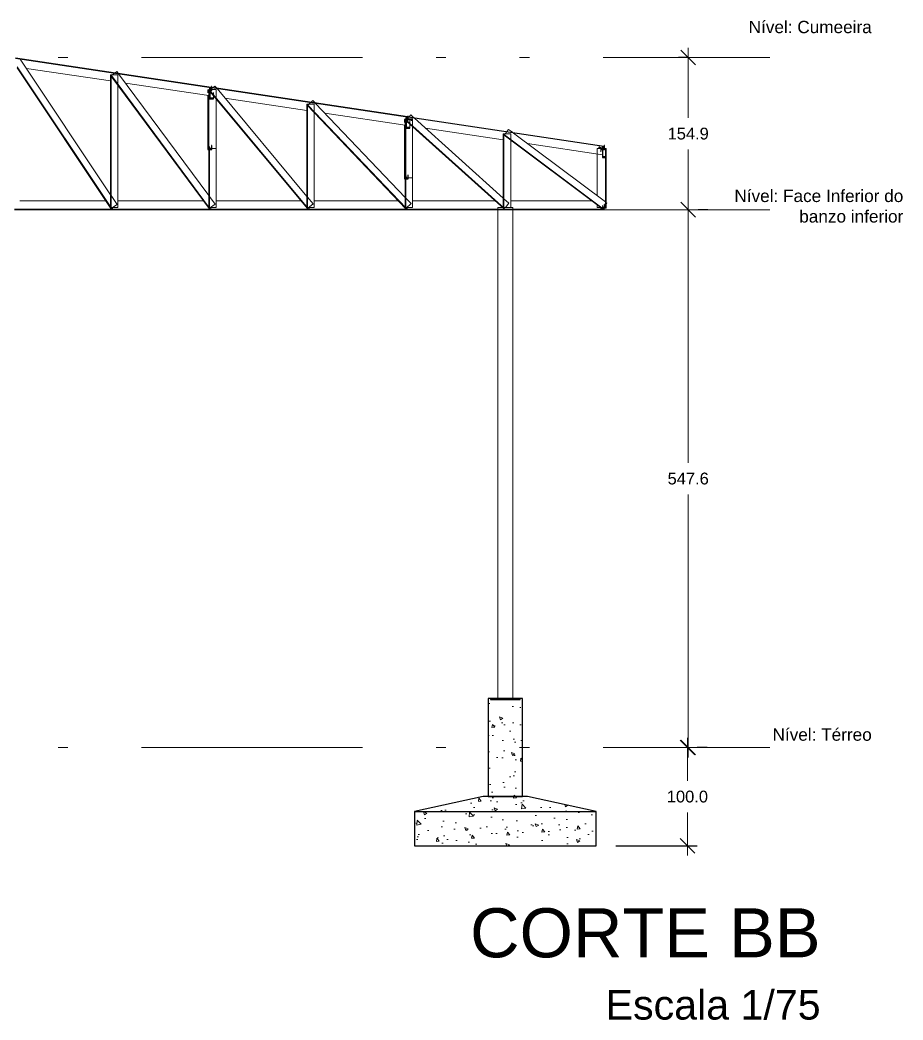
# Model space of a CAD drawing. Header units: inches. Extents: x -37 to 842, y -205 to 94.
# Drawn here: x 56.25 to 65.25, y -151.71 to -141.53 of the extents above; entities that cross this region are included whole.
import ezdxf

# ---------------------------------------------------------------- set-up
doc = ezdxf.new("R2010")
doc.units = ezdxf.units.IN
doc.header["$MEASUREMENT"] = 0
doc.linetypes.add('CYPE_RAYAPUNTOPUNTO', pattern=[0.45, 0.225, -0.075, 0, -0.075, 0, -0.075])
doc.linetypes.add('DASHED', pattern=[0.75, 0.5, -0.25])
for name, color, linetype, lineweight in [('CORTE_TITULO_DA_TABELA_DE_DETALHE', 51, 'Continuous', 15), ('COTA_COTAS', 2, 'Continuous', 0), ('COTA_FORMAS', 11, 'CYPE_RAYAPUNTOPUNTO', 0), ('VISTAS DE CORTES', 7, 'Continuous', 0)]:
    doc.layers.add(name, color=color, linetype=linetype, lineweight=lineweight)
doc.styles.add('Arial', font='arial.ttf')
doc.styles.get("Standard").update_dxf_attribs({"font": 'arial.ttf'})
doc.dimstyles.new('UM_50.000000', dxfattribs={"dimtxt": 0.2, "dimasz": 0.15, "dimexe": 0.1, "dimexo": 0.2, "dimgap": 0.1, "dimtad": 1, "dimtih": 1, "dimtoh": 1, "dimdec": 1, "dimlfac": 50, "dimzin": 0, "dimdsep": 46, "dimtxsty": 'Standard', "dimblk": 'OBLIQUE', "dimcen": 0.09, "dimdle": 0.1, "dimclrd": 256, "dimadec": 1, "dimazin": 2, "dimtfac": 1, "dimtdec": 1, "dimtofl": 0, "dimtmove": 0, "dimatfit": 3, "dimfxl": 1, "dimtolj": 1, "dimlwd": -1, "dimarcsym": 0})
pattern_1 = [(50, (-164.16544, -5.02273), (0.3586301, -0.03137607), [0.0375, -0.4125]), (355, (-164.16544, -5.02273), (-0.0693757, 0.3760961), [0.03, -0.33]), (100.45144, (-164.13555, -5.02534), (0.2892544, 0.34472), [0.0318701, -0.35057106]), (46.1842, (-164.16544, -4.92273), (0.5336207, -0.0827596), [0.05625, -0.61875]), (96.63564, (-164.12097, -4.9296), (0.467331, 0.4870593), [0.0478052, -0.5258569]), (351.18416, (-164.16544, -4.9227), (0.467331, 0.4870593), [0.045, -0.495]), (21, (-164.11544, -4.94773), (0.2984535, -0.20130945), [0.0375, -0.4125]), (326, (-164.11544, -4.94773), (0.1216577, 0.362575), [0.03, -0.33]), (71.45144, (-164.09057, -4.9645), (0.4201112, 0.1612656), [0.0318701, -0.35057106]), (37.5, (-164.16544, -5.02273), (0.00607993, 0.16644693), [0, -0.326, 0, -0.335, 0, -0.33125]), (7.5, (-164.16544, -5.02273), (0.13153477, 0.19720586), [0, -0.191, 0, -0.3185, 0, -0.12625]), (327.5, (-164.27694, -5.02273), (0.26691122, -0.01127744), [0, -0.125, 0, -0.39, 0, -0.5175]), (317.5, (-164.32694, -5.02273), (0.2915931, 0.0500525), [0, -0.1625, 0, -0.259, 0, -0.3675])]

# ---------------------------------------------------------------- blocks, each defined once
blk = doc.blocks.new('_OBLIQUE')
at = {"color": 0, "linetype": 'ByBlock', "lineweight": -2}
blk.add_line((-0.5, -0.5), (0.5, 0.5), dxfattribs=at)
blk = doc.blocks.new('*D75')
at = {"layer": 'COTA_COTAS', "transparency": 16777216}
for p, q in [((63.05, -148.837), (63.05, -149.276)), ((63.05, -150.037), (63.05, -149.598))]:
    blk.add_line(p, q, dxfattribs=at)
at = {"layer": 'COTA_COTAS', "color": 0, "lineweight": -2, "transparency": 16777216}
for p, q in [((63.25, -148.937), (63.15, -148.937)), ((62.321, -149.937), (63.15, -149.937))]:
    blk.add_line(p, q, dxfattribs=at)
at = {"layer": 'Defpoints', "color": 0, "transparency": 16777216}
for p in [(63.05, -148.937), (63.05, -148.937), (62.121, -149.937)]:
    blk.add_point(p, dxfattribs=at)
at = {"layer": 'COTA_COTAS', "transparency": 16777216, "xscale": 0.15, "yscale": 0.15, "zscale": 0.15}
for p, rotation in [((63.05, -148.937), 90), ((63.05, -149.937), 270)]:
    blk.add_blockref('_OBLIQUE', p, dxfattribs=dict(at, rotation=rotation))
at = {"layer": 'COTA_COTAS', "color": 0, "transparency": 16777216, "insert": (63.05, -149.437), "char_height": 0.12, "attachment_point": 5}
blk.add_mtext('\\A1;100.0', dxfattribs=at)
blk = doc.blocks.new('*D76')
at = {"layer": 'COTA_COTAS', "transparency": 16777216}
for p, q in [((63.058, -143.361), (63.058, -146.038)), ((63.058, -149.037), (63.058, -146.36))]:
    blk.add_line(p, q, dxfattribs=at)
at = {"layer": 'COTA_COTAS', "color": 0, "lineweight": -2, "transparency": 16777216}
for p, q in [((63.258, -143.461), (63.158, -143.461)), ((63.25, -148.937), (63.158, -148.937))]:
    blk.add_line(p, q, dxfattribs=at)
at = {"layer": 'Defpoints', "color": 0, "transparency": 16777216}
for p in [(63.058, -143.461), (63.058, -143.461), (63.05, -148.937)]:
    blk.add_point(p, dxfattribs=at)
at = {"layer": 'COTA_COTAS', "transparency": 16777216, "xscale": 0.15, "yscale": 0.15, "zscale": 0.15}
for p, rotation in [((63.058, -143.461), 90), ((63.058, -148.937), 270)]:
    blk.add_blockref('_OBLIQUE', p, dxfattribs=dict(at, rotation=rotation))
at = {"layer": 'COTA_COTAS', "color": 0, "transparency": 16777216, "insert": (63.058, -146.199), "char_height": 0.12, "attachment_point": 5}
blk.add_mtext('\\A1;547.6', dxfattribs=at)
blk = doc.blocks.new('*D86')
at = {"layer": 'COTA_COTAS', "transparency": 16777216}
for p, q in [((63.058, -141.812), (63.058, -142.526)), ((63.058, -143.561), (63.058, -142.848))]:
    blk.add_line(p, q, dxfattribs=at)
at = {"layer": 'COTA_COTAS', "color": 0, "lineweight": -2, "transparency": 16777216}
for p, q in [((63.06, -141.912), (62.958, -141.912)), ((63.258, -143.461), (63.158, -143.461))]:
    blk.add_line(p, q, dxfattribs=at)
at = {"layer": 'Defpoints', "color": 0, "transparency": 16777216}
for p in [(63.058, -141.912), (63.26, -141.912), (63.058, -143.461)]:
    blk.add_point(p, dxfattribs=at)
at = {"layer": 'COTA_COTAS', "transparency": 16777216, "xscale": 0.15, "yscale": 0.15, "zscale": 0.15}
for p, rotation in [((63.058, -141.912), 90), ((63.058, -143.461), 270)]:
    blk.add_blockref('_OBLIQUE', p, dxfattribs=dict(at, rotation=rotation))
at = {"layer": 'COTA_COTAS', "color": 0, "transparency": 16777216, "insert": (63.058, -142.687), "char_height": 0.12, "attachment_point": 5}
blk.add_mtext('\\A1;154.9', dxfattribs=at)
blk = doc.blocks.new('A$Cc457056f')
at = {"linetype": 'Continuous', "extrusion": (0, 0, -1)}
h = blk.add_hatch(dxfattribs=at)
h.set_pattern_fill('AR-CONC', color=8, scale=0.05, style=0)
h.set_pattern_definition(pattern_1)
h.paths.add_polyline_path([(-9.678, -1.349), (-9.678, -1.344), (-9.713, -1.344), (-9.713, -1.309), (-9.718, -1.309), (-9.718, -1.349)])
h = blk.add_hatch(dxfattribs=at)
h.set_pattern_fill('AR-CONC', color=8, scale=0.05, style=0)
h.set_pattern_definition(pattern_1)
h.paths.add_polyline_path([(-9.735, -1.425), (-9.735, -1.432), (-9.695, -1.432), (-9.695, -1.376), (-9.7, -1.376), (-9.7, -1.425)])
h = blk.add_hatch(dxfattribs=at)
h.set_pattern_fill('AR-CONC', color=8, scale=0.05, style=0)
h.set_pattern_definition(pattern_1)
h.paths.add_polyline_path([(-11.678, -1.649), (-11.678, -1.644), (-11.713, -1.644), (-11.713, -1.609), (-11.718, -1.609), (-11.718, -1.649)])
h = blk.add_hatch(dxfattribs=at)
h.set_pattern_fill('AR-CONC', color=8, scale=0.05, style=0)
h.set_pattern_definition(pattern_1)
h.paths.add_polyline_path([(-11.735, -1.725), (-11.735, -1.732), (-11.695, -1.732), (-11.695, -1.676), (-11.7, -1.676), (-11.7, -1.725)])
h = blk.add_hatch(dxfattribs=at)
h.set_pattern_fill('AR-CONC', color=8, scale=0.05, style=0)
h.set_pattern_definition(pattern_1)
h.paths.add_polyline_path([(-11.744, -1.645), (-11.744, -1.644), (-11.744, -1.644), (-11.745, -1.643), (-11.745, -1.642), (-11.745, -1.642), (-11.745, -1.641), (-11.746, -1.641), (-11.746, -1.64), (-11.747, -1.64), (-11.748, -1.64), (-11.748, -1.64), (-11.749, -1.639), (-11.75, -1.639), (-11.75, -1.639), (-11.751, -1.639), (-11.752, -1.64), (-11.752, -1.64), (-11.753, -1.64), (-11.754, -1.641), (-11.754, -1.641), (-11.755, -1.642), (-11.755, -1.642), (-11.755, -1.643), (-11.756, -1.643), (-11.756, -1.644), (-11.756, -1.645), (-11.756, -1.645), (-11.756, -1.646), (-11.755, -1.646), (-11.755, -1.647), (-11.755, -1.647), (-11.754, -1.648), (-11.754, -1.648), (-11.753, -1.649), (-11.752, -1.649), (-11.752, -1.649), (-11.751, -1.649), (-11.75, -1.649), (-11.75, -1.649), (-11.749, -1.649), (-11.748, -1.649), (-11.748, -1.649), (-11.747, -1.648), (-11.746, -1.648), (-11.746, -1.648), (-11.745, -1.647), (-11.745, -1.647), (-11.745, -1.646), (-11.745, -1.645)])
h = blk.add_hatch(dxfattribs=at)
h.set_pattern_fill('AR-CONC', color=8, scale=0.05, style=0)
h.set_pattern_definition(pattern_1)
h.paths.add_polyline_path([(-9.678, -1.949), (-9.678, -1.944), (-9.713, -1.944), (-9.713, -1.909), (-9.718, -1.909), (-9.718, -1.949)])
h = blk.add_hatch(dxfattribs=at)
h.set_pattern_fill('AR-CONC', color=8, scale=0.05, style=0)
h.set_pattern_definition(pattern_1)
h.paths.add_polyline_path([(-13.669, -1.932), (-13.669, -1.932), (-13.669, -1.933), (-13.669, -1.933), (-13.668, -1.934), (-13.668, -1.934), (-13.668, -1.935), (-13.667, -1.935), (-13.666, -1.936), (-13.666, -1.936), (-13.665, -1.936), (-13.664, -1.936), (-13.664, -1.936), (-13.663, -1.936), (-13.662, -1.936), (-13.662, -1.936), (-13.661, -1.936), (-13.66, -1.935), (-13.66, -1.935), (-13.659, -1.935), (-13.659, -1.934), (-13.658, -1.934), (-13.658, -1.933), (-13.658, -1.932), (-13.658, -1.932), (-13.658, -1.931), (-13.658, -1.931), (-13.658, -1.93), (-13.658, -1.929), (-13.658, -1.929), (-13.659, -1.928), (-13.659, -1.928), (-13.66, -1.927), (-13.66, -1.927), (-13.661, -1.927), (-13.662, -1.927), (-13.662, -1.926), (-13.663, -1.926), (-13.664, -1.926), (-13.664, -1.926), (-13.665, -1.927), (-13.666, -1.927), (-13.666, -1.927), (-13.667, -1.928), (-13.668, -1.928), (-13.668, -1.929), (-13.668, -1.929), (-13.669, -1.93), (-13.669, -1.93), (-13.669, -1.931)])
h = blk.add_hatch(dxfattribs=at)
h.set_pattern_fill('AR-CONC', color=8, scale=0.05, style=0)
h.set_pattern_definition(pattern_1)
h.paths.add_polyline_path([(-13.678, -1.949), (-13.678, -1.944), (-13.713, -1.944), (-13.713, -1.909), (-13.718, -1.909), (-13.718, -1.949)])
h = blk.add_hatch(dxfattribs=at)
h.set_pattern_fill('AR-CONC', color=8, scale=0.05, style=0)
h.set_pattern_definition(pattern_1)
h.paths.add_polyline_path([(-13.735, -2.025), (-13.735, -2.032), (-13.695, -2.032), (-13.695, -1.976), (-13.7, -1.976), (-13.7, -2.025)])
h = blk.add_hatch(dxfattribs=at)
h.set_pattern_fill('AR-CONC', color=8, scale=0.05, style=0)
h.set_pattern_definition(pattern_1)
h.paths.add_polyline_path([(-11.678, -2.249), (-11.678, -2.244), (-11.713, -2.244), (-11.713, -2.209), (-11.718, -2.209), (-11.718, -2.249)])
h = blk.add_hatch(dxfattribs=at)
h.set_pattern_fill('AR-CONC', color=8, scale=0.05, style=0)
h.set_pattern_definition(pattern_1)
h.paths.add_polyline_path([(-13.678, -2.549), (-13.678, -2.544), (-13.713, -2.544), (-13.713, -2.509), (-13.718, -2.509), (-13.718, -2.549)])
h = blk.add_hatch(dxfattribs=at)
h.set_pattern_fill('AR-CONC', color=8, scale=0.05, style=0)
h.set_pattern_definition(pattern_1)
h.paths.add_polyline_path([(-12.532, -8.538), (-12.532, -7.538), (-12.882, -7.538), (-12.882, -8.538)])
h = blk.add_hatch(dxfattribs=at)
h.set_pattern_fill('AR-CONC', color=8, scale=0.05, style=0)
h.set_pattern_definition(pattern_1)
h.paths.add_polyline_path([(-12.557, -7.549), (-12.557, -7.538), (-12.857, -7.538), (-12.857, -7.549)])
h = blk.add_hatch(dxfattribs=at)
h.set_pattern_fill('AR-CONC', color=8, scale=0.05, style=0)
h.set_pattern_definition(pattern_1)
h.paths.add_polyline_path([(-11.782, -8.688), (-12.482, -8.538), (-12.932, -8.538), (-13.632, -8.688)])
h = blk.add_hatch(dxfattribs=at)
h.set_pattern_fill('AR-CONC', color=8, scale=0.05, style=0)
h.set_pattern_definition(pattern_1)
h.paths.add_polyline_path([(-11.782, -9.038), (-11.782, -8.688), (-13.632, -8.688), (-13.632, -9.038)])
at = {"linetype": 'Continuous', "extrusion": (0, 1, 0)}
for p, q in [((7.718, -1.015), (9.71, -1.314)), ((7.718, -1.021), (9.709, -1.32)), ((7.735, -1.107), (8.695, -2.546)), ((7.735, -1.117), (8.69, -2.549)), ((7.766, -1.028), (8.686, -2.409)), ((7.829, -1.123), (8.686, -1.251)), ((8.686, -1.188), (8.692, -1.188)), ((8.686, -2.538), (8.686, -1.188)), ((8.69, -1.2), (8.695, -1.196)), ((8.69, -1.2), (9.69, -2.55)), ((8.692, -1.188), (8.761, -1.188)), ((8.692, -2.538), (8.692, -1.188)), ((8.695, -1.196), (8.727, -1.173)), ((8.695, -1.196), (9.695, -2.546)), ((8.734, -1.167), (8.751, -1.155)), ((8.751, -1.155), (8.763, -1.172)), ((8.761, -1.286), (8.761, -1.188)), ((8.768, -1.179), (9.686, -2.419)), ((8.761, -2.538), (8.761, -1.296)), ((8.838, -1.274), (9.686, -1.401)), ((9.695, -1.318), (9.696, -1.318)), ((9.695, -1.318), (9.695, -1.344)), ((9.7, -1.318), (9.7, -1.344)), ((9.707, -1.338), (9.709, -1.32)), ((9.709, -1.32), (9.71, -1.314)), ((9.709, -1.32), (9.713, -1.32)), ((9.71, -1.314), (9.713, -1.314)), ((9.718, -1.309), (9.713, -1.309)), ((9.713, -1.309), (9.713, -1.344)), ((9.718, -1.349), (9.718, -1.309)), ((9.718, -1.315), (11.71, -1.614)), ((9.718, -1.321), (11.709, -1.62)), ((9.718, -1.328), (9.725, -1.322)), ((9.732, -1.317), (9.749, -1.303)), ((9.749, -1.303), (9.764, -1.322)), ((9.678, -1.342), (9.678, -1.344)), ((9.678, -1.342), (9.686, -1.342)), ((9.678, -1.344), (9.678, -1.349)), ((9.713, -1.344), (9.678, -1.344)), ((9.678, -1.349), (9.718, -1.349)), ((9.678, -1.373), (9.678, -1.349)), ((9.678, -1.944), (9.678, -1.4)), ((9.686, -1.338), (9.695, -1.338)), ((9.686, -1.344), (9.686, -1.338)), ((9.686, -1.938), (9.686, -1.349)), ((9.691, -1.351), (9.693, -1.349)), ((9.691, -1.351), (9.695, -1.356)), ((9.695, -1.352), (9.695, -1.376)), ((9.7, -1.376), (9.695, -1.376)), ((9.695, -1.376), (9.695, -1.432)), ((9.698, -1.349), (9.7, -1.352)), ((9.7, -1.338), (9.713, -1.338)), ((9.7, -1.349), (9.7, -1.376)), ((9.7, -1.353), (10.696, -2.547)), ((9.7, -1.362), (9.733, -1.402)), ((9.7, -1.425), (9.7, -1.376)), ((9.735, -1.425), (9.7, -1.425)), ((9.707, -1.338), (9.713, -1.332)), ((9.718, -1.338), (9.761, -1.338)), ((9.735, -1.368), (9.735, -1.395)), ((9.735, -1.402), (9.735, -1.425)), ((9.735, -1.404), (10.691, -2.551)), ((9.735, -1.432), (9.735, -1.425)), ((9.761, -1.426), (9.761, -1.338)), ((9.77, -1.329), (10.686, -2.428)), ((9.695, -1.432), (9.735, -1.432)), ((9.761, -1.938), (9.761, -1.435)), ((9.851, -1.426), (10.686, -1.551)), ((10.686, -1.488), (10.692, -1.488)), ((10.686, -2.538), (10.686, -1.488)), ((10.692, -1.488), (10.761, -1.488)), ((10.692, -2.538), (10.692, -1.488)), ((10.692, -1.502), (10.696, -1.498)), ((10.692, -1.502), (11.692, -2.552)), ((10.696, -1.498), (10.723, -1.472)), ((10.696, -1.498), (11.696, -2.548)), ((10.729, -1.467), (10.746, -1.45)), ((10.746, -1.45), (10.767, -1.472)), ((10.761, -1.566), (10.761, -1.488)), ((10.774, -1.48), (11.686, -2.437)), ((10.761, -2.538), (10.761, -1.575)), ((10.868, -1.579), (11.686, -1.701)), ((11.695, -1.618), (11.696, -1.618)), ((11.695, -1.618), (11.695, -1.644)), ((11.7, -1.618), (11.7, -1.644)), ((11.707, -1.633), (11.709, -1.62)), ((11.709, -1.62), (11.71, -1.614)), ((11.709, -1.62), (11.713, -1.62)), ((11.71, -1.614), (11.713, -1.614)), ((11.718, -1.609), (11.713, -1.609)), ((11.713, -1.609), (11.713, -1.644)), ((11.718, -1.649), (11.718, -1.609)), ((11.718, -1.615), (13.71, -1.914)), ((11.718, -1.621), (13.709, -1.92)), ((11.718, -1.625), (11.721, -1.622)), ((11.726, -1.616), (11.743, -1.597)), ((11.743, -1.597), (11.772, -1.623)), ((11.678, -1.642), (11.678, -1.644)), ((11.678, -1.642), (11.686, -1.642)), ((11.678, -1.644), (11.678, -1.649)), ((11.713, -1.644), (11.678, -1.644)), ((11.678, -1.649), (11.718, -1.649)), ((11.678, -1.673), (11.678, -1.649)), ((11.678, -2.244), (11.678, -1.7)), ((11.686, -1.638), (11.692, -1.638)), ((11.686, -1.644), (11.686, -1.638)), ((11.686, -2.238), (11.686, -1.649)), ((11.692, -1.638), (11.695, -1.638)), ((11.692, -1.644), (11.692, -1.638)), ((11.692, -1.642), (11.695, -1.642)), ((11.692, -2.238), (11.692, -1.649)), ((11.693, -1.653), (11.696, -1.649)), ((11.693, -1.653), (11.695, -1.655)), ((11.695, -1.649), (11.695, -1.651)), ((11.695, -1.652), (11.695, -1.676)), ((11.7, -1.676), (11.695, -1.676)), ((11.695, -1.676), (11.695, -1.732)), ((11.698, -1.649), (12.697, -2.549)), ((11.7, -1.638), (11.702, -1.638)), ((11.7, -1.642), (11.707, -1.642)), ((11.7, -1.649), (11.7, -1.651)), ((11.7, -1.652), (11.7, -1.676)), ((11.7, -1.659), (12.693, -2.553)), ((11.7, -1.725), (11.7, -1.676)), ((11.735, -1.725), (11.7, -1.725)), ((11.702, -1.637), (11.703, -1.637)), ((11.702, -1.638), (11.702, -1.637)), ((11.713, -1.639), (11.702, -1.637)), ((11.713, -1.64), (11.702, -1.638)), ((11.702, -1.639), (11.702, -1.638)), ((11.713, -1.639), (11.702, -1.638)), ((11.702, -1.638), (11.702, -1.638)), ((11.713, -1.641), (11.702, -1.639)), ((11.703, -1.64), (11.702, -1.639)), ((11.703, -1.635), (11.704, -1.634)), ((11.703, -1.636), (11.703, -1.635)), ((11.703, -1.635), (11.703, -1.635)), ((11.713, -1.636), (11.703, -1.635)), ((11.713, -1.637), (11.703, -1.635)), ((11.703, -1.637), (11.703, -1.636)), ((11.713, -1.638), (11.703, -1.636)), ((11.713, -1.638), (11.703, -1.637)), ((11.713, -1.642), (11.703, -1.64)), ((11.703, -1.641), (11.703, -1.64)), ((11.713, -1.641), (11.703, -1.64)), ((11.703, -1.64), (11.703, -1.64)), ((11.713, -1.643), (11.703, -1.641)), ((11.704, -1.642), (11.703, -1.641)), ((11.713, -1.642), (11.703, -1.641)), ((11.703, -1.641), (11.703, -1.641)), ((11.703, -1.642), (11.704, -1.641)), ((11.704, -1.634), (11.704, -1.634)), ((11.704, -1.634), (11.705, -1.634)), ((11.713, -1.635), (11.704, -1.634)), ((11.713, -1.636), (11.704, -1.634)), ((11.713, -1.643), (11.704, -1.642)), ((11.705, -1.642), (11.704, -1.642)), ((11.713, -1.643), (11.704, -1.642)), ((11.704, -1.642), (11.704, -1.642)), ((11.705, -1.634), (11.705, -1.633)), ((11.705, -1.633), (11.706, -1.633)), ((11.713, -1.635), (11.705, -1.633)), ((11.713, -1.635), (11.705, -1.634)), ((11.706, -1.642), (11.705, -1.642)), ((11.705, -1.642), (11.705, -1.642)), ((11.706, -1.633), (11.706, -1.633)), ((11.706, -1.633), (11.707, -1.633)), ((11.713, -1.634), (11.706, -1.633)), ((11.713, -1.634), (11.706, -1.633)), ((11.708, -1.633), (11.707, -1.633)), ((11.707, -1.633), (11.707, -1.633)), ((11.707, -1.633), (11.707, -1.633)), ((11.713, -1.634), (11.707, -1.633)), ((11.713, -1.634), (11.707, -1.633)), ((11.713, -1.644), (11.707, -1.643)), ((11.708, -1.633), (11.708, -1.633)), ((11.713, -1.634), (11.708, -1.633)), ((11.713, -1.644), (11.708, -1.643)), ((11.713, -1.644), (11.709, -1.643)), ((11.711, -1.633), (11.713, -1.631)), ((11.751, -1.639), (11.718, -1.635)), ((11.75, -1.639), (11.718, -1.635)), ((11.75, -1.639), (11.718, -1.635)), ((11.749, -1.639), (11.718, -1.635)), ((11.748, -1.64), (11.718, -1.635)), ((11.748, -1.64), (11.718, -1.635)), ((11.747, -1.64), (11.718, -1.636)), ((11.746, -1.64), (11.718, -1.636)), ((11.746, -1.641), (11.718, -1.637)), ((11.745, -1.641), (11.718, -1.637)), ((11.745, -1.642), (11.718, -1.638)), ((11.745, -1.642), (11.718, -1.638)), ((11.745, -1.643), (11.718, -1.639)), ((11.744, -1.644), (11.718, -1.64)), ((11.744, -1.644), (11.718, -1.64)), ((11.745, -1.645), (11.718, -1.641)), ((11.744, -1.645), (11.718, -1.641)), ((11.745, -1.646), (11.718, -1.642)), ((11.746, -1.648), (11.718, -1.643)), ((11.745, -1.647), (11.718, -1.643)), ((11.745, -1.647), (11.718, -1.643)), ((11.748, -1.649), (11.718, -1.644)), ((11.747, -1.648), (11.718, -1.644)), ((11.746, -1.648), (11.718, -1.644)), ((11.749, -1.649), (11.718, -1.645)), ((11.748, -1.649), (11.718, -1.645)), ((11.718, -1.651), (11.718, -1.649)), ((11.735, -1.647), (11.735, -1.683)), ((11.735, -1.691), (11.735, -1.725)), ((11.735, -1.732), (11.735, -1.725)), ((11.74, -1.638), (11.761, -1.638)), ((11.745, -1.643), (11.744, -1.644)), ((11.744, -1.644), (11.744, -1.645)), ((11.744, -1.644), (11.744, -1.644)), ((11.744, -1.645), (11.745, -1.645)), ((11.746, -1.641), (11.745, -1.641)), ((11.745, -1.641), (11.745, -1.642)), ((11.745, -1.642), (11.745, -1.642)), ((11.745, -1.642), (11.745, -1.643)), ((11.745, -1.645), (11.745, -1.646)), ((11.745, -1.646), (11.745, -1.647)), ((11.745, -1.647), (11.745, -1.647)), ((11.745, -1.647), (11.746, -1.648)), ((11.747, -1.64), (11.746, -1.64)), ((11.746, -1.64), (11.746, -1.641)), ((11.746, -1.648), (11.746, -1.648)), ((11.746, -1.648), (11.747, -1.648)), ((11.748, -1.64), (11.747, -1.64)), ((11.747, -1.648), (11.748, -1.649)), ((11.749, -1.639), (11.748, -1.64)), ((11.748, -1.64), (11.748, -1.64)), ((11.748, -1.649), (11.748, -1.649)), ((11.748, -1.649), (11.749, -1.649)), ((11.75, -1.639), (11.749, -1.639)), ((11.749, -1.649), (11.75, -1.649)), ((11.751, -1.639), (11.75, -1.639)), ((11.75, -1.639), (11.75, -1.639)), ((11.75, -1.649), (11.75, -1.649)), ((11.75, -1.649), (11.751, -1.649)), ((11.752, -1.64), (11.751, -1.639)), ((11.751, -1.649), (11.752, -1.649)), ((11.753, -1.64), (11.752, -1.64)), ((11.752, -1.64), (11.752, -1.64)), ((11.752, -1.649), (11.752, -1.649)), ((11.752, -1.649), (11.753, -1.649)), ((11.754, -1.641), (11.753, -1.64)), ((11.753, -1.649), (11.754, -1.648)), ((11.755, -1.642), (11.754, -1.641)), ((11.754, -1.641), (11.754, -1.641)), ((11.754, -1.648), (11.755, -1.647)), ((11.754, -1.648), (11.754, -1.648)), ((11.755, -1.643), (11.755, -1.642)), ((11.755, -1.642), (11.755, -1.642)), ((11.756, -1.643), (11.755, -1.643)), ((11.755, -1.647), (11.755, -1.646)), ((11.755, -1.646), (11.756, -1.646)), ((11.755, -1.647), (11.755, -1.647)), ((11.756, -1.644), (11.756, -1.643)), ((11.756, -1.645), (11.756, -1.644)), ((11.756, -1.646), (11.756, -1.645)), ((11.756, -1.645), (11.756, -1.645)), ((11.761, -1.706), (11.761, -1.638)), ((11.761, -2.238), (11.761, -1.714)), ((11.78, -1.63), (12.686, -2.446)), ((11.695, -1.732), (11.735, -1.732)), ((11.893, -1.732), (12.686, -1.851)), ((12.686, -1.788), (12.692, -1.788)), ((12.686, -2.538), (12.686, -1.788)), ((12.692, -1.788), (12.761, -1.788)), ((12.692, -2.538), (12.692, -1.788)), ((12.694, -1.804), (12.698, -1.799)), ((12.694, -1.804), (13.681, -2.544)), ((12.698, -1.799), (12.719, -1.771)), ((12.698, -1.799), (13.691, -2.544)), ((12.723, -1.766), (12.739, -1.744)), ((12.739, -1.744), (12.779, -1.774)), ((12.761, -1.847), (12.761, -1.788)), ((12.79, -1.782), (13.725, -2.483)), ((9.718, -1.909), (9.713, -1.909)), ((9.713, -1.909), (9.713, -1.944)), ((9.718, -1.949), (9.718, -1.909)), ((12.761, -2.538), (12.761, -1.854)), ((12.761, -1.863), (12.775, -1.865)), ((12.931, -1.888), (13.695, -2.003)), ((13.659, -1.928), (13.658, -1.929)), ((13.658, -1.929), (13.658, -1.929)), ((13.658, -1.929), (13.658, -1.93)), ((13.658, -1.93), (13.658, -1.931)), ((13.658, -1.931), (13.658, -1.931)), ((13.658, -1.931), (13.658, -1.932)), ((13.658, -1.932), (13.658, -1.932)), ((13.658, -1.932), (13.658, -1.933)), ((13.658, -1.933), (13.658, -1.934)), ((13.658, -1.934), (13.659, -1.934)), ((13.66, -1.927), (13.659, -1.928)), ((13.659, -1.928), (13.659, -1.928)), ((13.659, -1.934), (13.659, -1.935)), ((13.661, -1.927), (13.66, -1.927)), ((13.66, -1.927), (13.66, -1.927)), ((13.662, -1.927), (13.661, -1.927)), ((13.663, -1.926), (13.662, -1.926)), ((13.662, -1.926), (13.662, -1.927)), ((13.664, -1.926), (13.663, -1.926)), ((13.665, -1.927), (13.664, -1.926)), ((13.664, -1.926), (13.664, -1.926)), ((13.695, -1.931), (13.664, -1.926)), ((13.666, -1.927), (13.665, -1.927)), ((13.695, -1.931), (13.665, -1.927)), ((13.667, -1.928), (13.666, -1.927)), ((13.666, -1.927), (13.666, -1.927)), ((13.695, -1.931), (13.666, -1.927)), ((13.695, -1.932), (13.666, -1.927)), ((13.668, -1.928), (13.667, -1.928)), ((13.695, -1.932), (13.667, -1.928)), ((13.668, -1.929), (13.668, -1.928)), ((13.695, -1.932), (13.668, -1.928)), ((13.669, -1.93), (13.668, -1.929)), ((13.668, -1.929), (13.668, -1.929)), ((13.695, -1.933), (13.668, -1.929)), ((13.695, -1.933), (13.668, -1.929)), ((13.668, -1.934), (13.669, -1.933)), ((13.668, -1.935), (13.668, -1.934)), ((13.668, -1.934), (13.668, -1.934)), ((13.695, -1.938), (13.668, -1.934)), ((13.695, -1.939), (13.668, -1.934)), ((13.669, -1.931), (13.669, -1.93)), ((13.669, -1.93), (13.669, -1.93)), ((13.695, -1.934), (13.669, -1.93)), ((13.695, -1.934), (13.669, -1.93)), ((13.669, -1.932), (13.669, -1.931)), ((13.695, -1.935), (13.669, -1.931)), ((13.669, -1.932), (13.669, -1.932)), ((13.669, -1.933), (13.669, -1.932)), ((13.695, -1.935), (13.669, -1.932)), ((13.695, -1.936), (13.669, -1.932)), ((13.669, -1.933), (13.669, -1.933)), ((13.695, -1.937), (13.669, -1.933)), ((13.695, -1.937), (13.669, -1.933)), ((13.695, -1.918), (13.696, -1.918)), ((13.695, -1.918), (13.695, -1.944)), ((13.7, -1.918), (13.7, -1.944)), ((13.708, -1.933), (13.7, -1.932)), ((13.708, -1.933), (13.7, -1.932)), ((13.709, -1.933), (13.7, -1.932)), ((13.709, -1.934), (13.7, -1.932)), ((13.71, -1.934), (13.7, -1.933)), ((13.71, -1.934), (13.7, -1.933)), ((13.71, -1.935), (13.7, -1.933)), ((13.711, -1.935), (13.7, -1.934)), ((13.711, -1.936), (13.7, -1.934)), ((13.707, -1.933), (13.709, -1.92)), ((13.708, -1.927), (13.707, -1.933)), ((13.708, -1.927), (13.709, -1.924)), ((13.708, -1.933), (13.708, -1.933)), ((13.709, -1.933), (13.708, -1.933)), ((13.709, -1.92), (13.71, -1.914)), ((13.709, -1.934), (13.709, -1.933)), ((13.71, -1.934), (13.709, -1.934)), ((13.71, -1.934), (13.71, -1.934)), ((13.71, -1.935), (13.71, -1.934)), ((13.718, -1.909), (13.713, -1.909)), ((13.713, -1.909), (13.713, -1.944)), ((13.718, -1.949), (13.718, -1.909)), ((9.678, -1.944), (9.678, -1.949)), ((9.713, -1.944), (9.678, -1.944)), ((9.678, -1.949), (9.718, -1.949)), ((9.686, -1.938), (9.692, -1.938)), ((9.686, -1.944), (9.686, -1.938)), ((9.686, -2.538), (9.686, -1.949)), ((9.692, -1.938), (9.713, -1.938)), ((9.692, -1.944), (9.692, -1.938)), ((9.692, -2.538), (9.692, -1.949)), ((9.718, -1.938), (9.761, -1.938)), ((9.761, -2.538), (9.761, -1.938)), ((13.641, -1.938), (13.673, -1.938)), ((13.641, -2.42), (13.641, -1.938)), ((13.659, -1.935), (13.66, -1.935)), ((13.66, -1.935), (13.66, -1.935)), ((13.66, -1.935), (13.661, -1.936)), ((13.661, -1.936), (13.662, -1.936)), ((13.662, -1.936), (13.662, -1.936)), ((13.662, -1.936), (13.663, -1.936)), ((13.695, -1.941), (13.662, -1.936)), ((13.663, -1.936), (13.664, -1.936)), ((13.695, -1.941), (13.663, -1.936)), ((13.664, -1.936), (13.664, -1.936)), ((13.664, -1.936), (13.665, -1.936)), ((13.695, -1.941), (13.664, -1.936)), ((13.695, -1.941), (13.664, -1.936)), ((13.665, -1.936), (13.666, -1.936)), ((13.695, -1.941), (13.665, -1.936)), ((13.666, -1.936), (13.667, -1.935)), ((13.666, -1.936), (13.666, -1.936)), ((13.695, -1.94), (13.666, -1.936)), ((13.695, -1.94), (13.666, -1.936)), ((13.667, -1.935), (13.668, -1.935)), ((13.695, -1.94), (13.667, -1.935)), ((13.695, -1.939), (13.668, -1.935)), ((13.678, -1.942), (13.678, -1.944)), ((13.678, -1.942), (13.695, -1.942)), ((13.678, -1.944), (13.678, -1.949)), ((13.713, -1.944), (13.678, -1.944)), ((13.678, -1.973), (13.678, -1.949)), ((13.678, -1.949), (13.718, -1.949)), ((13.695, -1.949), (13.695, -1.976)), ((13.7, -1.976), (13.695, -1.976)), ((13.695, -1.976), (13.695, -2.032)), ((13.695, -2.032), (13.735, -2.032)), ((13.711, -1.937), (13.7, -1.935)), ((13.711, -1.937), (13.7, -1.936)), ((13.711, -1.938), (13.7, -1.936)), ((13.711, -1.938), (13.7, -1.937)), ((13.711, -1.939), (13.7, -1.937)), ((13.711, -1.94), (13.7, -1.938)), ((13.71, -1.94), (13.7, -1.939)), ((13.71, -1.941), (13.7, -1.939)), ((13.71, -1.941), (13.7, -1.94)), ((13.709, -1.942), (13.7, -1.94)), ((13.709, -1.942), (13.7, -1.941)), ((13.708, -1.942), (13.7, -1.941)), ((13.707, -1.942), (13.7, -1.941)), ((13.706, -1.942), (13.7, -1.942)), ((13.705, -1.942), (13.7, -1.942)), ((13.704, -1.942), (13.7, -1.942)), ((13.704, -1.942), (13.7, -1.942)), ((13.7, -1.942), (13.713, -1.942)), ((13.7, -1.949), (13.7, -1.976)), ((13.7, -2.025), (13.7, -1.976)), ((13.735, -2.025), (13.7, -2.025)), ((13.708, -1.942), (13.709, -1.942)), ((13.708, -1.942), (13.708, -1.942)), ((13.709, -1.942), (13.71, -1.941)), ((13.709, -1.942), (13.709, -1.942)), ((13.711, -1.935), (13.71, -1.935)), ((13.71, -1.94), (13.711, -1.94)), ((13.71, -1.941), (13.71, -1.94)), ((13.71, -1.941), (13.71, -1.941)), ((13.711, -1.936), (13.711, -1.935)), ((13.711, -1.937), (13.711, -1.936)), ((13.711, -1.937), (13.711, -1.937)), ((13.711, -1.938), (13.711, -1.937)), ((13.711, -1.938), (13.711, -1.938)), ((13.711, -1.939), (13.711, -1.938)), ((13.711, -1.938), (13.713, -1.938)), ((13.711, -1.94), (13.711, -1.939)), ((13.718, -1.938), (13.725, -1.938)), ((13.718, -1.942), (13.725, -1.942)), ((13.718, -1.951), (13.718, -1.949)), ((13.725, -1.938), (13.731, -1.938)), ((13.725, -2.013), (13.725, -1.938)), ((13.725, -2.538), (13.725, -2.032)), ((13.731, -1.938), (13.735, -1.938)), ((13.731, -2.013), (13.731, -1.938)), ((13.731, -1.942), (13.735, -1.942)), ((13.731, -2.538), (13.731, -2.032)), ((13.735, -1.942), (13.735, -1.938)), ((13.735, -1.942), (13.735, -2.025)), ((13.735, -2.032), (13.735, -2.025)), ((13.735, -2.491), (13.735, -2.032)), ((11.686, -2.238), (11.692, -2.238)), ((11.686, -2.244), (11.686, -2.238)), ((11.692, -2.238), (11.713, -2.238)), ((11.692, -2.244), (11.692, -2.238)), ((11.718, -2.209), (11.713, -2.209)), ((11.713, -2.209), (11.713, -2.244)), ((11.718, -2.249), (11.718, -2.209)), ((11.718, -2.238), (11.761, -2.238)), ((11.761, -2.538), (11.761, -2.238)), ((11.678, -2.244), (11.678, -2.249)), ((11.713, -2.244), (11.678, -2.244)), ((11.678, -2.249), (11.718, -2.249)), ((11.686, -2.538), (11.686, -2.249)), ((11.692, -2.538), (11.692, -2.249)), ((8.692, -2.418), (8.752, -2.508)), ((9.692, -2.427), (9.751, -2.505)), ((10.692, -2.435), (10.749, -2.503)), ((7.761, -2.472), (8.638, -2.472)), ((8.686, -2.538), (8.692, -2.538)), ((8.692, -2.538), (8.761, -2.538)), ((8.695, -2.546), (8.752, -2.508)), ((8.707, -2.556), (8.707, -2.538)), ((8.761, -2.472), (9.632, -2.472)), ((9.686, -2.538), (9.692, -2.538)), ((9.692, -2.538), (9.761, -2.538)), ((9.695, -2.546), (9.751, -2.505)), ((9.707, -2.556), (9.707, -2.538)), ((9.761, -2.472), (10.625, -2.472)), ((10.686, -2.538), (10.692, -2.538)), ((10.692, -2.538), (10.761, -2.538)), ((10.696, -2.547), (10.749, -2.503)), ((10.707, -2.556), (10.707, -2.538)), ((10.761, -2.472), (11.616, -2.472)), ((11.686, -2.538), (11.692, -2.538)), ((11.692, -2.444), (11.746, -2.5)), ((11.692, -2.538), (11.761, -2.538)), ((11.696, -2.548), (11.746, -2.5)), ((11.707, -2.556), (11.707, -2.538)), ((11.761, -2.472), (12.603, -2.472)), ((12.631, -2.538), (12.676, -2.538)), ((12.631, -2.556), (12.631, -2.538)), ((12.685, -2.538), (12.686, -2.538)), ((12.686, -2.538), (12.692, -2.538)), ((12.692, -2.451), (12.743, -2.497)), ((12.692, -2.538), (12.783, -2.538)), ((12.707, -2.538), (12.743, -2.497)), ((12.761, -2.472), (13.585, -2.472)), ((12.783, -2.556), (12.783, -2.538)), ((13.641, -2.538), (13.641, -2.514)), ((13.641, -2.538), (13.673, -2.538)), ((13.678, -2.544), (13.678, -2.549)), ((13.713, -2.544), (13.678, -2.544)), ((13.702, -2.544), (13.713, -2.529)), ((13.707, -2.538), (13.713, -2.538)), ((13.707, -2.544), (13.707, -2.538)), ((13.718, -2.509), (13.713, -2.509)), ((13.713, -2.509), (13.713, -2.544)), ((13.718, -2.549), (13.718, -2.509)), ((13.718, -2.522), (13.725, -2.514)), ((13.718, -2.538), (13.725, -2.538)), ((13.718, -2.542), (13.735, -2.542)), ((13.725, -2.538), (13.731, -2.538)), ((13.731, -2.488), (13.739, -2.494)), ((13.731, -2.506), (13.739, -2.494)), ((13.731, -2.538), (13.735, -2.538)), ((13.735, -2.538), (13.735, -2.5)), ((13.735, -2.538), (13.735, -2.542)), ((13.735, -2.546), (13.735, -2.542)), ((7.707, -2.556), (8.707, -2.556)), ((7.707, -2.562), (8.707, -2.562)), ((8.69, -2.549), (8.695, -2.546)), ((8.707, -2.562), (8.707, -2.556)), ((8.707, -2.556), (9.707, -2.556)), ((8.707, -2.562), (9.707, -2.562)), ((9.69, -2.55), (9.695, -2.546)), ((9.707, -2.562), (9.707, -2.556)), ((9.707, -2.556), (10.707, -2.556)), ((9.707, -2.562), (10.707, -2.562)), ((10.691, -2.551), (10.696, -2.547)), ((10.707, -2.562), (10.707, -2.556)), ((10.707, -2.556), (11.707, -2.556)), ((10.707, -2.562), (11.707, -2.562)), ((11.692, -2.552), (11.696, -2.548)), ((11.707, -2.562), (11.707, -2.556)), ((11.707, -2.556), (12.707, -2.556)), ((11.707, -2.562), (12.707, -2.562)), ((12.631, -7.538), (12.631, -2.562)), ((12.693, -2.553), (12.697, -2.549)), ((12.707, -2.562), (12.707, -2.556)), ((12.707, -2.556), (13.707, -2.556)), ((12.707, -2.562), (13.707, -2.562)), ((12.783, -7.538), (12.783, -2.562)), ((13.678, -2.549), (13.718, -2.549)), ((13.688, -2.549), (13.694, -2.554)), ((13.694, -2.554), (13.698, -2.549)), ((13.707, -2.556), (13.707, -2.549)), ((13.707, -2.562), (13.707, -2.556)), ((13.718, -2.546), (13.735, -2.546)), ((12.532, -7.538), (12.532, -8.538)), ((12.882, -7.538), (12.532, -7.538)), ((12.557, -7.538), (12.557, -7.549)), ((12.857, -7.538), (12.557, -7.538)), ((12.557, -7.549), (12.857, -7.549)), ((12.857, -7.549), (12.857, -7.538)), ((12.882, -8.538), (12.882, -7.538)), ((12.482, -8.538), (11.782, -8.688)), ((12.932, -8.538), (12.482, -8.538)), ((12.532, -8.538), (12.882, -8.538)), ((13.632, -8.688), (12.932, -8.538)), ((11.782, -8.688), (13.632, -8.688)), ((11.782, -8.688), (11.782, -9.038)), ((13.632, -9.038), (13.632, -8.688)), ((11.782, -9.038), (13.632, -9.038))]:
    blk.add_line(p, q, dxfattribs=at)
at = {"color": 1, "linetype": 'DASHED', "extrusion": (0, 1, 0)}
for p, q in [((9.7, -1.342), (9.695, -1.318)), ((9.718, -1.318), (9.713, -1.342)), ((9.718, -1.32), (9.713, -1.342)), ((9.695, -1.346), (9.7, -1.342)), ((9.713, -1.342), (9.718, -1.346)), ((9.713, -1.342), (9.718, -1.345)), ((11.7, -1.642), (11.695, -1.618)), ((11.718, -1.618), (11.713, -1.642)), ((11.718, -1.62), (11.713, -1.642)), ((11.695, -1.646), (11.7, -1.642)), ((11.713, -1.642), (11.718, -1.646)), ((11.713, -1.642), (11.718, -1.645)), ((9.7, -1.942), (9.695, -1.918)), ((9.713, -1.918), (9.718, -1.946)), ((9.713, -1.92), (9.718, -1.945)), ((13.7, -1.942), (13.695, -1.918)), ((13.718, -1.918), (13.713, -1.942)), ((13.718, -1.92), (13.713, -1.942)), ((9.695, -1.946), (9.7, -1.942)), ((9.713, -1.942), (9.718, -1.946)), ((9.713, -1.942), (9.718, -1.945)), ((13.695, -1.946), (13.7, -1.942)), ((13.713, -1.942), (13.718, -1.945)), ((13.713, -1.942), (13.718, -1.946)), ((11.7, -2.242), (11.695, -2.218)), ((11.713, -2.218), (11.718, -2.246)), ((11.713, -2.22), (11.718, -2.245)), ((11.695, -2.246), (11.7, -2.242)), ((11.713, -2.242), (11.718, -2.246)), ((11.713, -2.242), (11.718, -2.245)), ((13.7, -2.542), (13.695, -2.518)), ((13.695, -2.546), (13.7, -2.542)), ((13.713, -2.518), (13.718, -2.546)), ((13.713, -2.52), (13.718, -2.545)), ((13.713, -2.542), (13.718, -2.545)), ((13.713, -2.542), (13.718, -2.546))]:
    blk.add_line(p, q, dxfattribs=at)
at = {"color": 5, "linetype": 'Continuous', "lineweight": 30, "extrusion": (0, 0, -1)}
for p, q in [((9.713, -1.309), (9.713, -1.344)), ((9.718, -1.309), (9.713, -1.309)), ((9.718, -1.349), (9.718, -1.309)), ((9.678, -1.344), (9.678, -1.349)), ((9.713, -1.344), (9.678, -1.344)), ((9.678, -1.349), (9.718, -1.349)), ((9.695, -1.376), (9.695, -1.432)), ((9.7, -1.376), (9.695, -1.376)), ((9.7, -1.425), (9.7, -1.376)), ((9.735, -1.425), (9.7, -1.425)), ((9.735, -1.432), (9.735, -1.425)), ((9.695, -1.432), (9.735, -1.432)), ((11.713, -1.609), (11.713, -1.644)), ((11.718, -1.609), (11.713, -1.609)), ((11.718, -1.649), (11.718, -1.609)), ((11.678, -1.644), (11.678, -1.649)), ((11.713, -1.644), (11.678, -1.644)), ((11.678, -1.649), (11.718, -1.649)), ((11.695, -1.676), (11.695, -1.732)), ((11.7, -1.676), (11.695, -1.676)), ((11.7, -1.725), (11.7, -1.676)), ((11.735, -1.725), (11.7, -1.725)), ((11.735, -1.732), (11.735, -1.725)), ((11.745, -1.643), (11.744, -1.644)), ((11.744, -1.644), (11.744, -1.645)), ((11.744, -1.644), (11.744, -1.644)), ((11.744, -1.645), (11.745, -1.645)), ((11.745, -1.641), (11.745, -1.642)), ((11.746, -1.641), (11.745, -1.641)), ((11.745, -1.642), (11.745, -1.643)), ((11.745, -1.642), (11.745, -1.642)), ((11.745, -1.645), (11.745, -1.646)), ((11.745, -1.646), (11.745, -1.647)), ((11.745, -1.647), (11.746, -1.648)), ((11.745, -1.647), (11.745, -1.647)), ((11.746, -1.64), (11.746, -1.641)), ((11.747, -1.64), (11.746, -1.64)), ((11.746, -1.648), (11.747, -1.648)), ((11.746, -1.648), (11.746, -1.648)), ((11.748, -1.64), (11.747, -1.64)), ((11.747, -1.648), (11.748, -1.649)), ((11.749, -1.639), (11.748, -1.64)), ((11.748, -1.64), (11.748, -1.64)), ((11.748, -1.649), (11.749, -1.649)), ((11.748, -1.649), (11.748, -1.649)), ((11.75, -1.639), (11.749, -1.639)), ((11.749, -1.649), (11.75, -1.649)), ((11.75, -1.639), (11.75, -1.639)), ((11.751, -1.639), (11.75, -1.639)), ((11.75, -1.649), (11.751, -1.649)), ((11.75, -1.649), (11.75, -1.649)), ((11.752, -1.64), (11.751, -1.639)), ((11.751, -1.649), (11.752, -1.649)), ((11.752, -1.64), (11.752, -1.64)), ((11.753, -1.64), (11.752, -1.64)), ((11.752, -1.649), (11.753, -1.649)), ((11.752, -1.649), (11.752, -1.649)), ((11.754, -1.641), (11.753, -1.64)), ((11.753, -1.649), (11.754, -1.648)), ((11.754, -1.641), (11.754, -1.641)), ((11.755, -1.642), (11.754, -1.641)), ((11.754, -1.648), (11.755, -1.647)), ((11.754, -1.648), (11.754, -1.648)), ((11.755, -1.642), (11.755, -1.642)), ((11.755, -1.643), (11.755, -1.642)), ((11.756, -1.643), (11.755, -1.643)), ((11.755, -1.646), (11.756, -1.646)), ((11.755, -1.647), (11.755, -1.646)), ((11.755, -1.647), (11.755, -1.647)), ((11.756, -1.644), (11.756, -1.643)), ((11.756, -1.645), (11.756, -1.644)), ((11.756, -1.645), (11.756, -1.645)), ((11.756, -1.646), (11.756, -1.645)), ((11.695, -1.732), (11.735, -1.732)), ((9.713, -1.909), (9.713, -1.944)), ((9.718, -1.909), (9.713, -1.909)), ((9.718, -1.949), (9.718, -1.909)), ((13.659, -1.928), (13.658, -1.929)), ((13.658, -1.929), (13.658, -1.93)), ((13.658, -1.929), (13.658, -1.929)), ((13.658, -1.93), (13.658, -1.931)), ((13.658, -1.931), (13.658, -1.932)), ((13.658, -1.931), (13.658, -1.931)), ((13.658, -1.932), (13.658, -1.933)), ((13.658, -1.932), (13.658, -1.932)), ((13.658, -1.933), (13.658, -1.934)), ((13.658, -1.934), (13.659, -1.934)), ((13.66, -1.927), (13.659, -1.928)), ((13.659, -1.928), (13.659, -1.928)), ((13.659, -1.934), (13.659, -1.935)), ((13.66, -1.927), (13.66, -1.927)), ((13.661, -1.927), (13.66, -1.927)), ((13.662, -1.927), (13.661, -1.927)), ((13.662, -1.926), (13.662, -1.927)), ((13.663, -1.926), (13.662, -1.926)), ((13.664, -1.926), (13.663, -1.926)), ((13.664, -1.926), (13.664, -1.926)), ((13.665, -1.927), (13.664, -1.926)), ((13.666, -1.927), (13.665, -1.927)), ((13.666, -1.927), (13.666, -1.927)), ((13.667, -1.928), (13.666, -1.927)), ((13.668, -1.928), (13.667, -1.928)), ((13.668, -1.929), (13.668, -1.928)), ((13.668, -1.929), (13.668, -1.929)), ((13.669, -1.93), (13.668, -1.929)), ((13.668, -1.934), (13.669, -1.933)), ((13.668, -1.934), (13.668, -1.934)), ((13.668, -1.935), (13.668, -1.934)), ((13.669, -1.93), (13.669, -1.93)), ((13.669, -1.931), (13.669, -1.93)), ((13.669, -1.932), (13.669, -1.931)), ((13.669, -1.932), (13.669, -1.932)), ((13.669, -1.933), (13.669, -1.932)), ((13.669, -1.933), (13.669, -1.933)), ((13.713, -1.909), (13.713, -1.944)), ((13.718, -1.909), (13.713, -1.909)), ((13.718, -1.949), (13.718, -1.909)), ((9.678, -1.944), (9.678, -1.949)), ((9.713, -1.944), (9.678, -1.944)), ((9.678, -1.949), (9.718, -1.949)), ((13.659, -1.935), (13.66, -1.935)), ((13.66, -1.935), (13.661, -1.936)), ((13.66, -1.935), (13.66, -1.935)), ((13.661, -1.936), (13.662, -1.936)), ((13.662, -1.936), (13.663, -1.936)), ((13.662, -1.936), (13.662, -1.936)), ((13.663, -1.936), (13.664, -1.936)), ((13.664, -1.936), (13.665, -1.936)), ((13.664, -1.936), (13.664, -1.936)), ((13.665, -1.936), (13.666, -1.936)), ((13.666, -1.936), (13.667, -1.935)), ((13.666, -1.936), (13.666, -1.936)), ((13.667, -1.935), (13.668, -1.935)), ((13.678, -1.944), (13.678, -1.949)), ((13.713, -1.944), (13.678, -1.944)), ((13.678, -1.949), (13.718, -1.949)), ((13.695, -1.976), (13.695, -2.032)), ((13.7, -1.976), (13.695, -1.976)), ((13.695, -2.032), (13.735, -2.032)), ((13.7, -2.025), (13.7, -1.976)), ((13.735, -2.025), (13.7, -2.025)), ((13.735, -2.032), (13.735, -2.025)), ((11.713, -2.209), (11.713, -2.244)), ((11.718, -2.209), (11.713, -2.209)), ((11.718, -2.249), (11.718, -2.209)), ((11.678, -2.244), (11.678, -2.249)), ((11.713, -2.244), (11.678, -2.244)), ((11.678, -2.249), (11.718, -2.249)), ((13.678, -2.544), (13.678, -2.549)), ((13.713, -2.544), (13.678, -2.544)), ((13.713, -2.509), (13.713, -2.544)), ((13.718, -2.509), (13.713, -2.509)), ((13.718, -2.549), (13.718, -2.509)), ((13.678, -2.549), (13.718, -2.549)), ((12.532, -7.538), (12.532, -8.538)), ((12.882, -7.538), (12.532, -7.538)), ((12.557, -7.538), (12.557, -7.549)), ((12.857, -7.538), (12.557, -7.538)), ((12.557, -7.549), (12.857, -7.549)), ((12.857, -7.549), (12.857, -7.538)), ((12.882, -8.538), (12.882, -7.538)), ((12.482, -8.538), (11.782, -8.688)), ((12.932, -8.538), (12.482, -8.538)), ((12.532, -8.538), (12.882, -8.538)), ((13.632, -8.688), (12.932, -8.538)), ((11.782, -8.688), (13.632, -8.688)), ((11.782, -8.688), (11.782, -9.038)), ((13.632, -9.038), (13.632, -8.688)), ((11.782, -9.038), (13.632, -9.038))]:
    blk.add_line(p, q, dxfattribs=at)

msp = doc.modelspace()

# ---------------------------------------------------------------- linework, layer by layer
at = {"layer": 'COTA_FORMAS', "ltscale": 10}
for p, q in [((48.091, -141.9124), (63.8884, -141.9124)), ((48.091, -143.4611), (63.8884, -143.4611)), ((48.091, -148.9369), (63.8884, -148.9369))]:
    msp.add_line(p, q, dxfattribs=at)

# ---------------------------------------------------------------- block references
at = {"layer": 'VISTAS DE CORTES'}
msp.add_blockref('A$Cc457056f', (48.4891, -140.8991), dxfattribs=at)

# ---------------------------------------------------------------- texts
at = {"layer": 'CORTE_TITULO_DA_TABELA_DE_DETALHE', "attachment_point": 1, "style": 'Arial'}
for s, width, gutter_width, insert, char_height in [('\\pxqr;Nível: Cumeeira', 1.403799, 0.2504, (63.5237, -141.5385), 0.125195), ('\\pxqr;Nível: Face Inferior do banzo inferior', 1.724938, 0.2504, (63.5237, -143.258), 0.125195), ('\\pxqr;Nível: Térreo', 1.403799, 0.2504, (63.5237, -148.7427), 0.125195), ('\\pxqr;CORTE BB\\P{\\H0.6x;Escala 1/75}', 10.717854, 1, (53.6886, -150.5735), 0.5)]:
    msp.add_mtext_dynamic_manual_height_columns(s, width=width, gutter_width=gutter_width, heights=[0], dxfattribs=dict(at, insert=insert, char_height=char_height))

# ---------------------------------------------------------------- dimensions: what is measured, and where the dimension line sits
at = {"layer": 'COTA_COTAS'}
for base, p1, p2, override, picture, middle in [((63.0582, -141.9124), (63.0582, -143.4611), (63.2604, -141.9124), {"dimtxt": 0.12, "dimlfac": 100, "dimtmove": 1}, '*D86', (63.0582, -142.6868)), ((63.0582, -143.4611), (63.0505, -148.9369), (63.0582, -143.4611), {"dimtxt": 0.12, "dimlfac": 100, "dimtmove": 1}, '*D76', (63.0582, -146.199)), ((63.0505, -148.9369), (62.1208, -149.9369), (63.0505, -148.9369), {"dimtxt": 0.12, "dimtad": 0, "dimlfac": 100}, '*D75', (63.0505, -149.4369))]:
    dim = msp.add_linear_dim(base=base, p1=p1, p2=p2, angle=90, dimstyle='UM_50.000000', override=override, dxfattribs=at)
    dim.commit()
    dim.dimension.update_dxf_attribs({"geometry": picture, "text_midpoint": middle})

doc.saveas('drawing.dxf')
